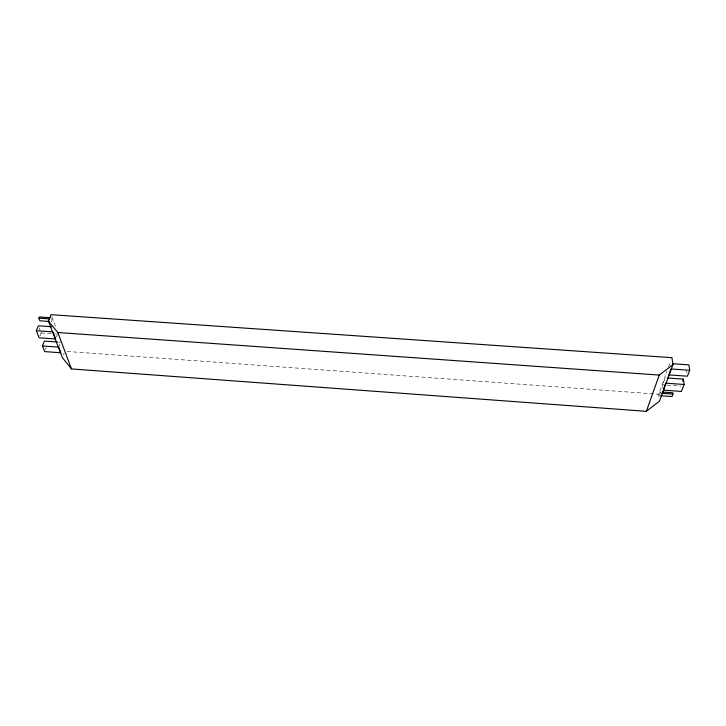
<?xml version="1.0" encoding="UTF-8"?>
<svg xmlns="http://www.w3.org/2000/svg" width="726" height="726" viewBox="0 0 726 726"><rect width="100%" height="100%" fill="white"/><g stroke="black" fill="none" stroke-linecap="round" stroke-linejoin="round"><path stroke-width="0.54" stroke-dasharray="3.63 2.72" d="M659.008 397.204L658.663 394.218L667.031 371.249M668.555 367.066L670.452 361.847M663.128 389.063L662.62 384.798L665.161 377.829M63.434 354.941L64.133 353.117M59.151 346.166L59.913 344.206M56.437 337.027L57.218 335.067M45.448 349.651L46.237 347.709M39.948 335.857L41.164 332.925L39.15 327.834M41.164 332.925L54.314 333.851M55.412 333.933L57.608 334.087M662.62 384.798L666.005 385.043M667.13 385.116L680.679 386.087M58.516 342.1L60.685 342.255M67.101 351.466L658.663 394.218M51.446 318.641L52.118 320.411L51.628 321.618L50.956 319.848M51.864 316.763L55.793 327.226M686.615 370.814L686.923 372.964M660.261 391.877L659.517 395.634L660.261 391.877"/><path stroke-width="1.09" d="M646.34 411.324L659.253 375.061L672.902 364.724L671.977 357.673L51.074 314.676L48.424 321.128L62.382 357.682L71.502 368.935L646.34 411.324L659.471 401.169L672.902 364.724M662.348 392.031L672.775 392.784L672.938 394.082L672.004 396.541L660.551 395.715M682.612 381.105L683.393 379.117L667.303 377.974M684.128 384.481L681.405 391.432L663.265 390.125L665.824 383.174L684.128 384.481L683.393 379.117M689.7 370.269L687.377 376.195L668.873 374.888L671.051 368.962L689.7 370.269L688.92 364.879L672.539 363.735M60.911 352.782L44.667 351.602L42.407 345.966L44.395 341.093L57.427 342.019M36.3 330.702L52.944 331.882L55.657 338.988L39.15 337.808L36.3 330.702L38.342 325.802L51.61 326.736M49.495 321.473L39.93 320.801L38.886 318.142L39.395 316.944L50.049 317.679M38.886 318.142L49.55 318.886M48.424 321.128L57.826 332.517L659.253 375.061M42.407 345.966L58.77 347.146L60.557 351.838M661.459 393.256L672.938 394.082M57.826 332.517L71.502 368.935"/></g></svg>
